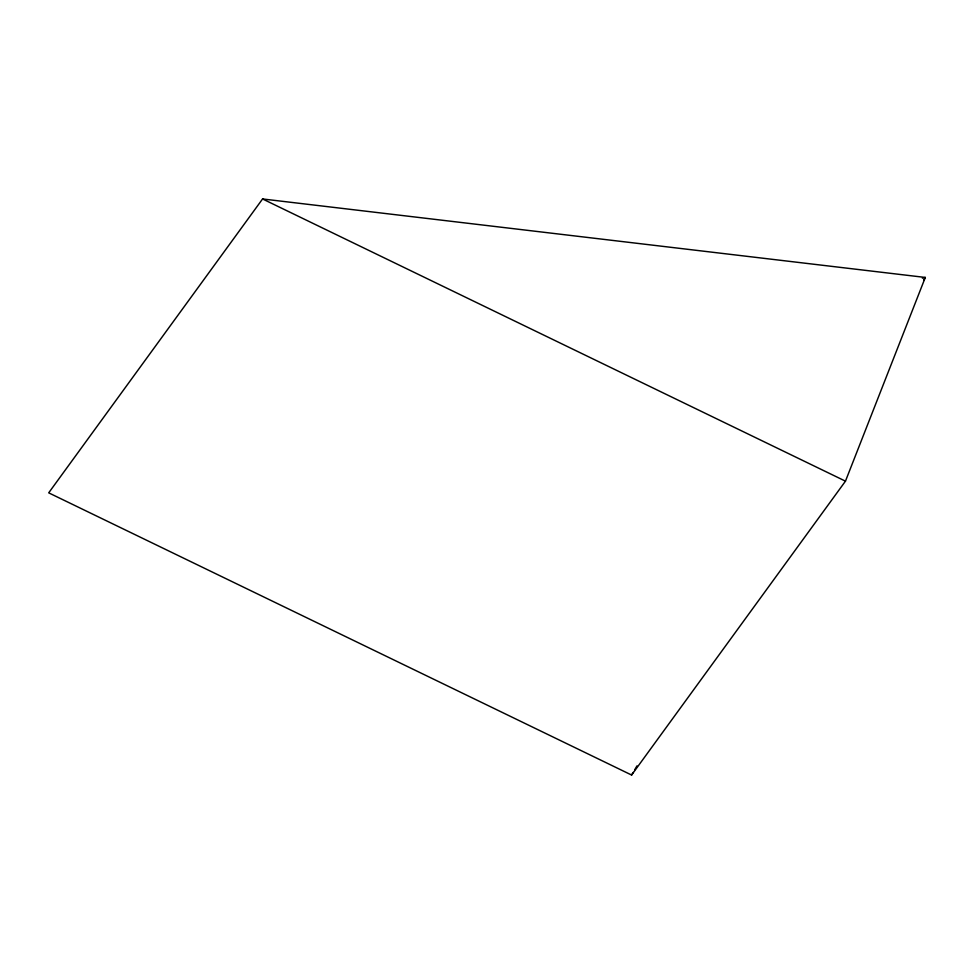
<?xml version="1.0" encoding="UTF-8"?>
<svg xmlns="http://www.w3.org/2000/svg" width="974" height="974" viewBox="0 0 974 974"><rect width="100%" height="100%" fill="white"/><g stroke="black" fill="none" stroke-linecap="round" stroke-linejoin="round"><path stroke-width="1.46" d="M845.469 481.156L925.3 277.444L262.566 198.964L48.7 492.844L631.602 775.036L845.469 481.156L262.566 198.964M631.602 775.036L633.149 772.419M634.695 769.801L637.008 765.868M923.754 280.074L925.3 277.444L922.354 278.174"/></g></svg>
